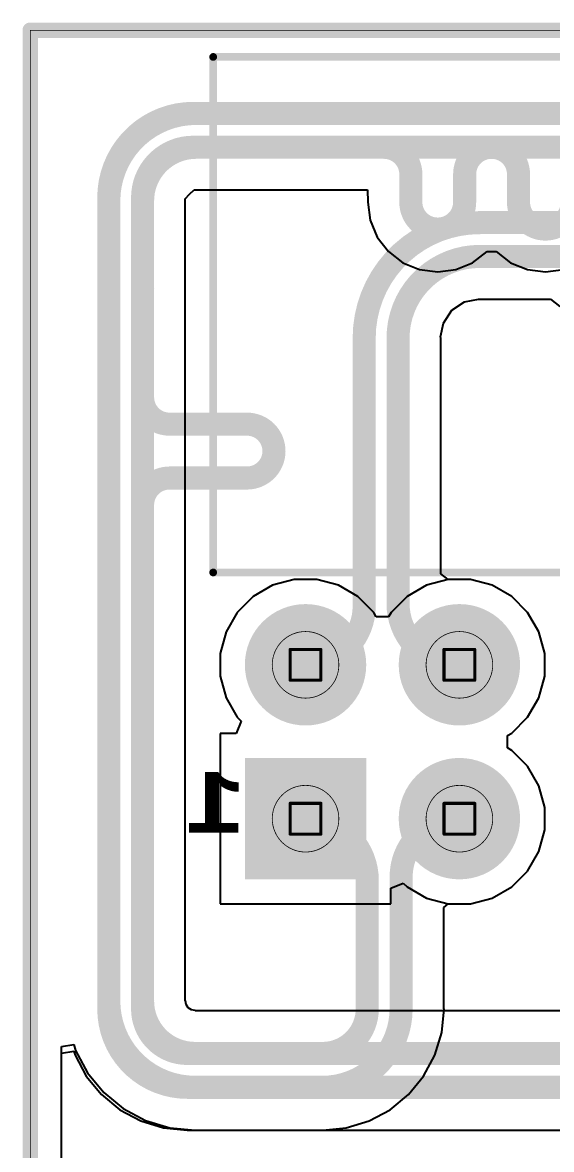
# Model space of a CAD drawing. Header units: inches. Extents: x 0 to 289, y 0 to 168.
# Drawn here: x -0.13 to 8.61, y 81.52 to 100.13 of the extents above; entities that cross this region are included whole.
import ezdxf

# ---------------------------------------------------------------- set-up
doc = ezdxf.new("R2010")
doc.units = ezdxf.units.IN
for name, color, linetype in [('Board Outline', 216, 'Continuous'), ('Bottom Layer', 5, 'Continuous'), ('Bottom Overlay', 54, 'Continuous'), ('Bottom Solder', 6, 'Continuous'), ('Dimension', 6, 'Continuous'), ('Drill Drawing', 1, 'Continuous'), ('Multi-Layer', 9, 'Continuous'), ('Pad Holes', 156, 'Continuous'), ('Top Layer', 1, 'Continuous'), ('Top Solder', 216, 'Continuous')]:
    doc.layers.add(name, color=color, linetype=linetype)
doc.styles.add('Courier New_Bold', font='', dxfattribs={"height": 0.2})
doc.styles.get('Courier New_Bold').set_extended_font_data('Courier New', bold=True)

# ---------------------------------------------------------------- blocks, each defined once
blk = doc.blocks.new('SSW_110_02_G_D_RA_N_B_38')
at = {"layer": 'Bottom Layer'}
h = blk.add_hatch(color=5, dxfattribs=at)
edge = h.paths.add_edge_path()
edge.add_arc((8.89, 1.27), 0.9, 0, 360)
blk.add_hatch(color=5, dxfattribs=at).paths.add_polyline_path([(10.53, 2.17), (12.33, 2.17), (12.33, 0.37), (10.53, 0.37)])
h = blk.add_hatch(color=5, dxfattribs=at)
edge = h.paths.add_edge_path()
edge.add_arc((8.89, -1.27), 0.9, 0, 360)
h = blk.add_hatch(color=5, dxfattribs=at)
edge = h.paths.add_edge_path()
edge.add_arc((11.43, -1.27), 0.9, 0, 360)
at = {"layer": 'Bottom Solder'}
h = blk.add_hatch(color=6, dxfattribs=at)
edge = h.paths.add_edge_path()
edge.add_arc((8.89, 1.27), 1.002, 0, 360)
blk.add_hatch(color=6, dxfattribs=at).paths.add_polyline_path([(10.428, 2.272), (12.432, 2.272), (12.432, 0.268), (10.428, 0.268)])
h = blk.add_hatch(color=6, dxfattribs=at)
edge = h.paths.add_edge_path()
edge.add_arc((8.89, -1.27), 1.002, 0, 360)
h = blk.add_hatch(color=6, dxfattribs=at)
edge = h.paths.add_edge_path()
edge.add_arc((11.43, -1.27), 1.002, 0, 360)
at = {"layer": 'Multi-Layer'}
h = blk.add_hatch(color=9, dxfattribs=at)
edge = h.paths.add_edge_path()
edge.add_arc((8.89, 1.27), 0.9, 0, 360)
blk.add_hatch(color=9, dxfattribs=at).paths.add_polyline_path([(10.53, 2.17), (12.33, 2.17), (12.33, 0.37), (10.53, 0.37)])
h = blk.add_hatch(color=9, dxfattribs=at)
edge = h.paths.add_edge_path()
edge.add_arc((8.89, -1.27), 0.9, 0, 360)
h = blk.add_hatch(color=9, dxfattribs=at)
edge = h.paths.add_edge_path()
edge.add_arc((11.43, -1.27), 0.9, 0, 360)
at = {"layer": 'Pad Holes'}
h = blk.add_hatch(color=7, dxfattribs=at)
edge = h.paths.add_edge_path()
edge.add_arc((8.89, 1.27), 0.52, 0, 360)
h = blk.add_hatch(color=7, dxfattribs=at)
edge = h.paths.add_edge_path()
edge.add_arc((11.43, 1.27), 0.52, 0, 360)
h = blk.add_hatch(color=7, dxfattribs=at)
edge = h.paths.add_edge_path()
edge.add_arc((8.89, -1.27), 0.52, 0, 360)
h = blk.add_hatch(color=7, dxfattribs=at)
edge = h.paths.add_edge_path()
edge.add_arc((11.43, -1.27), 0.52, 0, 360)
at = {"layer": 'Top Layer'}
h = blk.add_hatch(color=1, dxfattribs=at)
edge = h.paths.add_edge_path()
edge.add_arc((8.89, 1.27), 0.9, 0, 360)
blk.add_hatch(color=1, dxfattribs=at).paths.add_polyline_path([(10.53, 2.17), (12.33, 2.17), (12.33, 0.37), (10.53, 0.37)])
h = blk.add_hatch(color=1, dxfattribs=at)
edge = h.paths.add_edge_path()
edge.add_arc((8.89, -1.27), 0.9, 0, 360)
h = blk.add_hatch(color=1, dxfattribs=at)
edge = h.paths.add_edge_path()
edge.add_arc((11.43, -1.27), 0.9, 0, 360)
at = {"layer": 'Top Solder'}
h = blk.add_hatch(color=216, dxfattribs=at)
edge = h.paths.add_edge_path()
edge.add_arc((8.89, 1.27), 1.002, 0, 360)
blk.add_hatch(color=216, dxfattribs=at).paths.add_polyline_path([(10.428, 2.272), (12.432, 2.272), (12.432, 0.268), (10.428, 0.268)])
h = blk.add_hatch(color=216, dxfattribs=at)
edge = h.paths.add_edge_path()
edge.add_arc((8.89, -1.27), 1.002, 0, 360)
h = blk.add_hatch(color=216, dxfattribs=at)
edge = h.paths.add_edge_path()
edge.add_arc((11.43, -1.27), 1.002, 0, 360)
at = {"layer": 'Bottom Overlay'}
for points in [[(12.955, -2.794, 0.127, 0.127, 0), (-12.955, -2.794, 0.127, 0.127, 0)], [(12.955, -2.794, 0.127, 0.127, 0), (12.955, -11.304, 0.127, 0.127, 0)], [(12.955, -11.304, 0.127, 0.127, 0), (-12.955, -11.304, 0.127, 0.127, 0)]]:
    blk.add_lwpolyline(points, format="xyseb", dxfattribs=at)
for points in [[(12.923, -2.794, 0.0635, 0.0635, 1), (12.987, -2.794, 0.0635, 0.0635, 1)], [(12.923, -2.794, 0.0635, 0.0635, 1), (12.987, -2.794, 0.0635, 0.0635, 1)], [(12.923, -11.304, 0.0635, 0.0635, 1), (12.987, -11.304, 0.0635, 0.0635, 1)], [(12.923, -11.304, 0.0635, 0.0635, 1), (12.987, -11.304, 0.0635, 0.0635, 1)]]:
    blk.add_lwpolyline(points, format="xyseb", close=True, dxfattribs=at)
at = {"layer": 'Bottom Overlay', "style": 'Courier New_Bold', "text_generation_flag": 2}
blk.add_text('1', height=1, rotation=180, dxfattribs=at).set_placement((12.421, 1.499))

msp = doc.modelspace()

# ---------------------------------------------------------------- linework, layer by layer
at = {"layer": 'Board Outline'}
for points in [[(0, 100, 0.254, 0.254, 0), (145.27, 100, 0.254, 0.254, 0)], [(0, 0, 0.254, 0.254, 0), (0, 100, 0.254, 0.254, 0)]]:
    msp.add_lwpolyline(points, format="xyseb", dxfattribs=at)
msp.add_lwpolyline([(-0.064, 100, 0.127, 0.127, 1), (0.064, 100, 0.127, 0.127, 1)], format="xyseb", close=True, dxfattribs=at)
msp.add_lwpolyline([(-0.064, 100, 0.127, 0.127, 1), (0.064, 100, 0.127, 0.127, 1)], format="xyseb", close=True, dxfattribs=at)
at = {"layer": 'Bottom Layer'}
for p, q in [((6.962, 95.377), (7.172, 95.518)), ((7.172, 95.518), (7.403, 95.563)), ((7.403, 95.563), (7.421, 95.561)), ((7.421, 95.561), (8.589, 95.561)), ((8.589, 95.561), (8.743, 95.442)), ((6.821, 95.166), (6.962, 95.377)), ((6.775, 94.936), (6.821, 95.166)), ((6.778, 94.918), (6.775, 94.936)), ((6.778, 91.027), (6.778, 94.918)), ((6.9, 90.932), (6.778, 91.027)), ((7.271, 90.932), (6.9, 90.932)), ((7.629, 90.837), (7.271, 90.932)), ((7.95, 90.651), (7.629, 90.837)), ((8.212, 90.389), (7.95, 90.651)), ((8.398, 90.068), (8.212, 90.389)), ((8.494, 89.71), (8.398, 90.068)), ((8.494, 89.339), (8.494, 89.71)), ((8.398, 88.981), (8.494, 89.339)), ((8.212, 88.66), (8.398, 88.981)), ((7.95, 88.398), (8.212, 88.66)), ((7.878, 88.356), (7.95, 88.398)), ((7.878, 88.153), (7.878, 88.356)), ((7.95, 88.111), (7.878, 88.153)), ((8.212, 87.849), (7.95, 88.111)), ((8.398, 87.528), (8.212, 87.849)), ((8.494, 87.17), (8.398, 87.528)), ((8.494, 86.799), (8.494, 87.17)), ((8.398, 86.441), (8.494, 86.799)), ((8.212, 86.12), (8.398, 86.441)), ((7.95, 85.858), (8.212, 86.12)), ((7.629, 85.672), (7.95, 85.858)), ((6.829, 85.521), (6.9, 85.577)), ((6.9, 85.577), (7.271, 85.577)), ((7.271, 85.577), (7.629, 85.672)), ((6.829, 83.845), (6.829, 85.521)), ((6.794, 83.455), (6.832, 83.845)), ((6.832, 83.845), (6.829, 83.845)), ((6.68, 83.079), (6.794, 83.455)), ((0.518, 83.114), (0.721, 83.144)), ((0.518, 0.518), (0.518, 83.114)), ((0.721, 83.144), (0.741, 83.079)), ((0.741, 83.079), (0.926, 82.732)), ((6.494, 82.732), (6.68, 83.079)), ((0.926, 82.732), (1.175, 82.429)), ((6.245, 82.429), (6.494, 82.732)), ((1.175, 82.429), (1.479, 82.18)), ((5.942, 82.18), (6.245, 82.429)), ((1.479, 82.18), (1.825, 81.994)), ((5.595, 81.994), (5.942, 82.18)), ((1.825, 81.994), (2.201, 81.88)), ((2.201, 81.88), (2.592, 81.842)), ((4.829, 81.842), (5.219, 81.88)), ((5.219, 81.88), (5.595, 81.994)), ((2.592, 81.842), (2.592, 81.845)), ((2.592, 81.845), (4.829, 81.845)), ((4.829, 81.845), (4.829, 81.842))]:
    msp.add_line(p, q, dxfattribs=at)
for points in [[(1.297, 97.183, 0.381, 0.381, -0.414214), (2.74, 98.627, 0.381, 0.381, 0)], [(2.74, 98.627, 0.381, 0.381, 0), (82.394, 98.627, 0.381, 0.381, 0)], [(1.855, 97.183, 0.381, 0.381, -0.414214), (2.74, 98.068, 0.381, 0.381, 0)], [(2.74, 98.068, 0.381, 0.381, 0), (82.394, 98.068, 0.381, 0.381, 0)], [(1.297, 83.845, 0.381, 0.381, 0), (1.297, 97.183, 0.381, 0.381, 0)], [(1.855, 95.737, 0.381, 0.381, 0), (1.855, 97.183, 0.381, 0.381, 0)], [(5.514, 94.918, 0.381, 0.381, -0.414214), (7.421, 96.824, 0.381, 0.381, 0)], [(7.421, 96.824, 0.381, 0.381, 0), (77.884, 96.824, 0.381, 0.381, 0)], [(6.073, 94.918, 0.381, 0.381, -0.414214), (7.421, 96.266, 0.381, 0.381, 0)], [(7.421, 96.266, 0.381, 0.381, 0), (7.927, 96.266, 0.381, 0.381, 0)], [(7.927, 96.266, 0.381, 0.381, 0), (9.006, 96.266, 0.381, 0.381, 0)], [(1.855, 93.942, 0.381, 0.381, 0), (1.855, 95.737, 0.381, 0.381, 0)], [(5.514, 90.493, 0.381, 0.381, 0), (5.514, 94.918, 0.381, 0.381, 0)], [(6.073, 90.537, 0.381, 0.381, 0), (6.073, 94.918, 0.381, 0.381, 0)], [(2.3, 93.497, 0.381, 0.381, -0.414214), (1.855, 93.942, 0.381, 0.381, 0)], [(2.3, 93.497, 0.381, 0.381, 0), (3.58, 93.497, 0.381, 0.381, 0)], [(3.58, 93.497, 0.381, 0.381, -1), (3.58, 92.608, 0.381, 0.381, 0)], [(1.855, 92.164, 0.381, 0.381, -0.414214), (2.3, 92.608, 0.381, 0.381, 0)], [(2.3, 92.608, 0.381, 0.381, 0), (3.58, 92.608, 0.381, 0.381, 0)], [(1.855, 91.084, 0.381, 0.381, 0), (1.855, 92.164, 0.381, 0.381, 0)], [(1.855, 83.845, 0.381, 0.381, 0), (1.855, 91.084, 0.381, 0.381, 0)], [(5.514, 90.493, 0.381, 0.381, -0.414214), (4.546, 89.524, 0.381, 0.381, 0)], [(7.086, 89.524, 0.381, 0.381, -0.414214), (6.073, 90.537, 0.381, 0.381, 0)], [(4.546, 86.984, 0.381, 0.381, -0.414214), (5.565, 85.965, 0.381, 0.381, 0)], [(6.124, 86.023, 0.381, 0.381, -0.414214), (7.086, 86.984, 0.381, 0.381, 0)], [(5.565, 83.845, 0.381, 0.381, 0), (5.565, 85.965, 0.381, 0.381, 0)], [(6.124, 83.845, 0.381, 0.381, 0), (6.124, 86.023, 0.381, 0.381, 0)], [(2.592, 82.55, 0.381, 0.381, -0.414214), (1.297, 83.845, 0.381, 0.381, 0)], [(2.592, 83.109, 0.381, 0.381, -0.414214), (1.855, 83.845, 0.381, 0.381, 0)], [(5.565, 83.845, 0.381, 0.381, -0.414214), (4.829, 83.109, 0.381, 0.381, 0)], [(6.124, 83.845, 0.381, 0.381, -0.414214), (4.829, 82.55, 0.381, 0.381, 0)], [(2.592, 83.109, 0.381, 0.381, 0), (4.829, 83.109, 0.381, 0.381, 0)], [(2.592, 82.55, 0.381, 0.381, 0), (4.829, 82.55, 0.381, 0.381, 0)]]:
    msp.add_lwpolyline(points, format="xyseb", dxfattribs=at)
for points in [[(2.645, 98.627, 0.191, 0.191, 1), (2.835, 98.627, 0.191, 0.191, 1)], [(2.645, 98.627, 0.191, 0.191, 1), (2.835, 98.627, 0.191, 0.191, 1)], [(2.645, 98.068, 0.191, 0.191, 1), (2.835, 98.068, 0.191, 0.191, 1)], [(2.645, 98.068, 0.191, 0.191, 1), (2.835, 98.068, 0.191, 0.191, 1)], [(1.201, 97.183, 0.191, 0.191, 1), (1.392, 97.183, 0.191, 0.191, 1)], [(1.201, 97.183, 0.191, 0.191, 1), (1.392, 97.183, 0.191, 0.191, 1)], [(1.76, 97.183, 0.191, 0.191, 1), (1.951, 97.183, 0.191, 0.191, 1)], [(1.76, 97.183, 0.191, 0.191, 1), (1.951, 97.183, 0.191, 0.191, 1)], [(7.325, 96.824, 0.191, 0.191, 1), (7.516, 96.824, 0.191, 0.191, 1)], [(7.325, 96.824, 0.191, 0.191, 1), (7.516, 96.824, 0.191, 0.191, 1)], [(7.325, 96.266, 0.191, 0.191, 1), (7.516, 96.266, 0.191, 0.191, 1)], [(7.325, 96.266, 0.191, 0.191, 1), (7.516, 96.266, 0.191, 0.191, 1)], [(7.832, 96.266, 0.191, 0.191, 1), (8.022, 96.266, 0.191, 0.191, 1)], [(7.832, 96.266, 0.191, 0.191, 1), (8.022, 96.266, 0.191, 0.191, 1)], [(1.76, 95.737, 0.191, 0.191, 1), (1.951, 95.737, 0.191, 0.191, 1)], [(1.76, 95.737, 0.191, 0.191, 1), (1.951, 95.737, 0.191, 0.191, 1)], [(5.419, 94.918, 0.191, 0.191, 1), (5.61, 94.918, 0.191, 0.191, 1)], [(5.419, 94.918, 0.191, 0.191, 1), (5.61, 94.918, 0.191, 0.191, 1)], [(5.978, 94.918, 0.191, 0.191, 1), (6.168, 94.918, 0.191, 0.191, 1)], [(5.978, 94.918, 0.191, 0.191, 1), (6.168, 94.918, 0.191, 0.191, 1)], [(1.76, 93.942, 0.191, 0.191, 1), (1.951, 93.942, 0.191, 0.191, 1)], [(1.76, 93.942, 0.191, 0.191, 1), (1.951, 93.942, 0.191, 0.191, 1)], [(2.205, 93.497, 0.191, 0.191, 1), (2.395, 93.497, 0.191, 0.191, 1)], [(2.205, 93.497, 0.191, 0.191, 1), (2.395, 93.497, 0.191, 0.191, 1)], [(3.485, 93.497, 0.191, 0.191, 1), (3.675, 93.497, 0.191, 0.191, 1)], [(3.485, 93.497, 0.191, 0.191, 1), (3.675, 93.497, 0.191, 0.191, 1)], [(2.205, 92.608, 0.191, 0.191, 1), (2.395, 92.608, 0.191, 0.191, 1)], [(2.205, 92.608, 0.191, 0.191, 1), (2.395, 92.608, 0.191, 0.191, 1)], [(3.485, 92.608, 0.191, 0.191, 1), (3.675, 92.608, 0.191, 0.191, 1)], [(3.485, 92.608, 0.191, 0.191, 1), (3.675, 92.608, 0.191, 0.191, 1)], [(1.76, 92.164, 0.191, 0.191, 1), (1.951, 92.164, 0.191, 0.191, 1)], [(1.76, 92.164, 0.191, 0.191, 1), (1.951, 92.164, 0.191, 0.191, 1)], [(1.76, 91.084, 0.191, 0.191, 1), (1.951, 91.084, 0.191, 0.191, 1)], [(1.76, 91.084, 0.191, 0.191, 1), (1.951, 91.084, 0.191, 0.191, 1)], [(5.419, 90.493, 0.191, 0.191, 1), (5.61, 90.493, 0.191, 0.191, 1)], [(5.419, 90.493, 0.191, 0.191, 1), (5.61, 90.493, 0.191, 0.191, 1)], [(5.978, 90.537, 0.191, 0.191, 1), (6.168, 90.537, 0.191, 0.191, 1)], [(5.978, 90.537, 0.191, 0.191, 1), (6.168, 90.537, 0.191, 0.191, 1)], [(4.45, 89.524, 0.191, 0.191, 1), (4.641, 89.524, 0.191, 0.191, 1)], [(6.99, 89.524, 0.191, 0.191, 1), (7.181, 89.524, 0.191, 0.191, 1)], [(4.45, 86.984, 0.191, 0.191, 1), (4.641, 86.984, 0.191, 0.191, 1)], [(6.99, 86.984, 0.191, 0.191, 1), (7.181, 86.984, 0.191, 0.191, 1)], [(5.47, 85.965, 0.191, 0.191, 1), (5.66, 85.965, 0.191, 0.191, 1)], [(5.47, 85.965, 0.191, 0.191, 1), (5.66, 85.965, 0.191, 0.191, 1)], [(6.029, 86.023, 0.191, 0.191, 1), (6.219, 86.023, 0.191, 0.191, 1)], [(6.029, 86.023, 0.191, 0.191, 1), (6.219, 86.023, 0.191, 0.191, 1)], [(1.201, 83.845, 0.191, 0.191, 1), (1.392, 83.845, 0.191, 0.191, 1)], [(1.201, 83.845, 0.191, 0.191, 1), (1.392, 83.845, 0.191, 0.191, 1)], [(1.76, 83.845, 0.191, 0.191, 1), (1.951, 83.845, 0.191, 0.191, 1)], [(1.76, 83.845, 0.191, 0.191, 1), (1.951, 83.845, 0.191, 0.191, 1)], [(5.47, 83.845, 0.191, 0.191, 1), (5.66, 83.845, 0.191, 0.191, 1)], [(5.47, 83.845, 0.191, 0.191, 1), (5.66, 83.845, 0.191, 0.191, 1)], [(6.029, 83.845, 0.191, 0.191, 1), (6.219, 83.845, 0.191, 0.191, 1)], [(6.029, 83.845, 0.191, 0.191, 1), (6.219, 83.845, 0.191, 0.191, 1)], [(2.497, 83.109, 0.191, 0.191, 1), (2.687, 83.109, 0.191, 0.191, 1)], [(2.497, 83.109, 0.191, 0.191, 1), (2.687, 83.109, 0.191, 0.191, 1)], [(4.733, 83.109, 0.191, 0.191, 1), (4.924, 83.109, 0.191, 0.191, 1)], [(4.733, 83.109, 0.191, 0.191, 1), (4.924, 83.109, 0.191, 0.191, 1)], [(2.497, 82.55, 0.191, 0.191, 1), (2.687, 82.55, 0.191, 0.191, 1)], [(2.497, 82.55, 0.191, 0.191, 1), (2.687, 82.55, 0.191, 0.191, 1)], [(4.733, 82.55, 0.191, 0.191, 1), (4.924, 82.55, 0.191, 0.191, 1)], [(4.733, 82.55, 0.191, 0.191, 1), (4.924, 82.55, 0.191, 0.191, 1)]]:
    msp.add_lwpolyline(points, format="xyseb", close=True, dxfattribs=at)
at = {"layer": 'Dimension'}
for points in [[(0, 100, 0.0127, 0.0127, 0), (145.27, 100, 0.0127, 0.0127, 0)], [(0, 0, 0.0127, 0.0127, 0), (0, 100, 0.0127, 0.0127, 0)]]:
    msp.add_lwpolyline(points, format="xyseb", dxfattribs=at)
for points in [[(-0.003, 100, 0.00635, 0.00635, 1), (0.003, 100, 0.00635, 0.00635, 1)], [(-0.003, 100, 0.00635, 0.00635, 1), (0.003, 100, 0.00635, 0.00635, 1)], [(5.096, 89.524, 0.0127, 0.0127, 1), (3.996, 89.524, 0.0127, 0.0127, 1)], [(7.636, 89.524, 0.0127, 0.0127, 1), (6.536, 89.524, 0.0127, 0.0127, 1)], [(3.992, 89.524, 0.00635, 0.00635, 1), (3.999, 89.524, 0.00635, 0.00635, 1)], [(5.092, 89.524, 0.00635, 0.00635, 1), (5.099, 89.524, 0.00635, 0.00635, 1)], [(6.532, 89.524, 0.00635, 0.00635, 1), (6.539, 89.524, 0.00635, 0.00635, 1)], [(7.632, 89.524, 0.00635, 0.00635, 1), (7.639, 89.524, 0.00635, 0.00635, 1)], [(5.096, 86.984, 0.0127, 0.0127, 1), (3.996, 86.984, 0.0127, 0.0127, 1)], [(7.636, 86.984, 0.0127, 0.0127, 1), (6.536, 86.984, 0.0127, 0.0127, 1)], [(3.992, 86.984, 0.00635, 0.00635, 1), (3.999, 86.984, 0.00635, 0.00635, 1)], [(5.092, 86.984, 0.00635, 0.00635, 1), (5.099, 86.984, 0.00635, 0.00635, 1)], [(6.532, 86.984, 0.00635, 0.00635, 1), (6.539, 86.984, 0.00635, 0.00635, 1)], [(7.632, 86.984, 0.00635, 0.00635, 1), (7.639, 86.984, 0.00635, 0.00635, 1)]]:
    msp.add_lwpolyline(points, format="xyseb", close=True, dxfattribs=at)
at = {"layer": 'Drill Drawing'}
for points in [[(4.292, 89.778, 0.0508, 0.0508, 0), (4.8, 89.778, 0.0508, 0.0508, 0)], [(4.292, 89.27, 0.0508, 0.0508, 0), (4.292, 89.778, 0.0508, 0.0508, 0)], [(4.8, 89.27, 0.0508, 0.0508, 0), (4.8, 89.778, 0.0508, 0.0508, 0)], [(6.832, 89.778, 0.0508, 0.0508, 0), (7.34, 89.778, 0.0508, 0.0508, 0)], [(6.832, 89.27, 0.0508, 0.0508, 0), (6.832, 89.778, 0.0508, 0.0508, 0)], [(7.34, 89.27, 0.0508, 0.0508, 0), (7.34, 89.778, 0.0508, 0.0508, 0)], [(4.292, 89.27, 0.0508, 0.0508, 0), (4.8, 89.27, 0.0508, 0.0508, 0)], [(6.832, 89.27, 0.0508, 0.0508, 0), (7.34, 89.27, 0.0508, 0.0508, 0)], [(4.292, 87.238, 0.0508, 0.0508, 0), (4.8, 87.238, 0.0508, 0.0508, 0)], [(4.292, 86.73, 0.0508, 0.0508, 0), (4.292, 87.238, 0.0508, 0.0508, 0)], [(4.8, 86.73, 0.0508, 0.0508, 0), (4.8, 87.238, 0.0508, 0.0508, 0)], [(6.832, 87.238, 0.0508, 0.0508, 0), (7.34, 87.238, 0.0508, 0.0508, 0)], [(6.832, 86.73, 0.0508, 0.0508, 0), (6.832, 87.238, 0.0508, 0.0508, 0)], [(7.34, 86.73, 0.0508, 0.0508, 0), (7.34, 87.238, 0.0508, 0.0508, 0)], [(4.292, 86.73, 0.0508, 0.0508, 0), (4.8, 86.73, 0.0508, 0.0508, 0)], [(6.832, 86.73, 0.0508, 0.0508, 0), (7.34, 86.73, 0.0508, 0.0508, 0)]]:
    msp.add_lwpolyline(points, format="xyseb", dxfattribs=at)
for points in [[(4.279, 89.778, 0.0254, 0.0254, 1), (4.304, 89.778, 0.0254, 0.0254, 1)], [(4.279, 89.778, 0.0254, 0.0254, 1), (4.304, 89.778, 0.0254, 0.0254, 1)], [(4.787, 89.778, 0.0254, 0.0254, 1), (4.812, 89.778, 0.0254, 0.0254, 1)], [(4.787, 89.778, 0.0254, 0.0254, 1), (4.812, 89.778, 0.0254, 0.0254, 1)], [(6.819, 89.778, 0.0254, 0.0254, 1), (6.844, 89.778, 0.0254, 0.0254, 1)], [(6.819, 89.778, 0.0254, 0.0254, 1), (6.844, 89.778, 0.0254, 0.0254, 1)], [(7.327, 89.778, 0.0254, 0.0254, 1), (7.352, 89.778, 0.0254, 0.0254, 1)], [(7.327, 89.778, 0.0254, 0.0254, 1), (7.352, 89.778, 0.0254, 0.0254, 1)], [(4.279, 89.27, 0.0254, 0.0254, 1), (4.304, 89.27, 0.0254, 0.0254, 1)], [(4.279, 89.27, 0.0254, 0.0254, 1), (4.304, 89.27, 0.0254, 0.0254, 1)], [(4.787, 89.27, 0.0254, 0.0254, 1), (4.812, 89.27, 0.0254, 0.0254, 1)], [(4.787, 89.27, 0.0254, 0.0254, 1), (4.812, 89.27, 0.0254, 0.0254, 1)], [(6.819, 89.27, 0.0254, 0.0254, 1), (6.844, 89.27, 0.0254, 0.0254, 1)], [(6.819, 89.27, 0.0254, 0.0254, 1), (6.844, 89.27, 0.0254, 0.0254, 1)], [(7.327, 89.27, 0.0254, 0.0254, 1), (7.352, 89.27, 0.0254, 0.0254, 1)], [(7.327, 89.27, 0.0254, 0.0254, 1), (7.352, 89.27, 0.0254, 0.0254, 1)], [(4.279, 87.238, 0.0254, 0.0254, 1), (4.304, 87.238, 0.0254, 0.0254, 1)], [(4.279, 87.238, 0.0254, 0.0254, 1), (4.304, 87.238, 0.0254, 0.0254, 1)], [(4.787, 87.238, 0.0254, 0.0254, 1), (4.812, 87.238, 0.0254, 0.0254, 1)], [(4.787, 87.238, 0.0254, 0.0254, 1), (4.812, 87.238, 0.0254, 0.0254, 1)], [(6.819, 87.238, 0.0254, 0.0254, 1), (6.844, 87.238, 0.0254, 0.0254, 1)], [(6.819, 87.238, 0.0254, 0.0254, 1), (6.844, 87.238, 0.0254, 0.0254, 1)], [(7.327, 87.238, 0.0254, 0.0254, 1), (7.352, 87.238, 0.0254, 0.0254, 1)], [(7.327, 87.238, 0.0254, 0.0254, 1), (7.352, 87.238, 0.0254, 0.0254, 1)], [(4.279, 86.73, 0.0254, 0.0254, 1), (4.304, 86.73, 0.0254, 0.0254, 1)], [(4.279, 86.73, 0.0254, 0.0254, 1), (4.304, 86.73, 0.0254, 0.0254, 1)], [(4.787, 86.73, 0.0254, 0.0254, 1), (4.812, 86.73, 0.0254, 0.0254, 1)], [(4.787, 86.73, 0.0254, 0.0254, 1), (4.812, 86.73, 0.0254, 0.0254, 1)], [(6.819, 86.73, 0.0254, 0.0254, 1), (6.844, 86.73, 0.0254, 0.0254, 1)], [(6.819, 86.73, 0.0254, 0.0254, 1), (6.844, 86.73, 0.0254, 0.0254, 1)], [(7.327, 86.73, 0.0254, 0.0254, 1), (7.352, 86.73, 0.0254, 0.0254, 1)], [(7.327, 86.73, 0.0254, 0.0254, 1), (7.352, 86.73, 0.0254, 0.0254, 1)]]:
    msp.add_lwpolyline(points, format="xyseb", close=True, dxfattribs=at)
at = {"layer": 'Top Layer'}
for p, q in [((2.56, 97.218), (2.628, 97.295)), ((2.628, 97.295), (2.706, 97.363)), ((2.706, 97.363), (5.571, 97.363)), ((5.571, 97.363), (5.575, 97.162)), ((2.56, 83.976), (2.56, 97.218)), ((5.575, 97.162), (5.575, 97.162)), ((5.575, 97.162), (5.615, 96.864)), ((5.615, 96.864), (5.73, 96.585)), ((5.73, 96.585), (5.913, 96.347)), ((5.913, 96.347), (6.152, 96.163)), ((7.305, 96.163), (7.544, 96.347)), ((7.544, 96.347), (7.691, 96.347)), ((7.691, 96.347), (7.93, 96.163)), ((6.152, 96.163), (6.43, 96.048)), ((6.43, 96.048), (6.728, 96.009)), ((6.728, 96.009), (7.027, 96.048)), ((7.027, 96.048), (7.305, 96.163)), ((7.93, 96.163), (8.208, 96.048)), ((8.208, 96.048), (8.506, 96.009)), ((8.506, 96.009), (8.805, 96.048)), ((4.002, 90.837), (3.681, 90.651)), ((4.36, 90.932), (4.002, 90.837)), ((4.731, 90.932), (4.36, 90.932)), ((5.089, 90.837), (4.731, 90.932)), ((5.41, 90.651), (5.089, 90.837)), ((6.542, 90.837), (6.221, 90.651)), ((6.9, 90.932), (6.542, 90.837)), ((7.271, 90.932), (6.9, 90.932)), ((7.629, 90.837), (7.271, 90.932)), ((7.95, 90.651), (7.629, 90.837)), ((3.681, 90.651), (3.419, 90.389)), ((5.672, 90.389), (5.41, 90.651)), ((6.221, 90.651), (5.959, 90.389)), ((8.212, 90.389), (7.95, 90.651)), ((3.419, 90.389), (3.234, 90.068)), ((5.714, 90.317), (5.672, 90.389)), ((5.917, 90.317), (5.714, 90.317)), ((5.959, 90.389), (5.917, 90.317)), ((8.398, 90.068), (8.212, 90.389)), ((3.234, 90.068), (3.138, 89.71)), ((8.494, 89.71), (8.398, 90.068)), ((3.138, 89.71), (3.138, 89.339)), ((8.494, 89.339), (8.494, 89.71)), ((3.138, 89.339), (3.234, 88.981)), ((8.398, 88.981), (8.494, 89.339)), ((3.234, 88.981), (3.419, 88.66)), ((8.212, 88.66), (8.398, 88.981)), ((3.483, 88.596), (3.399, 88.392)), ((3.419, 88.66), (3.483, 88.596)), ((7.95, 88.398), (8.212, 88.66)), ((3.399, 88.392), (3.138, 88.392)), ((3.138, 88.392), (3.138, 85.577)), ((7.878, 88.356), (7.95, 88.398)), ((7.878, 88.153), (7.878, 88.356)), ((7.95, 88.111), (7.878, 88.153)), ((8.212, 87.849), (7.95, 88.111)), ((8.398, 87.528), (8.212, 87.849)), ((8.494, 87.17), (8.398, 87.528)), ((8.494, 86.799), (8.494, 87.17)), ((8.398, 86.441), (8.494, 86.799)), ((8.212, 86.12), (8.398, 86.441)), ((7.95, 85.858), (8.212, 86.12)), ((5.954, 85.838), (6.157, 85.922)), ((5.954, 85.577), (5.954, 85.838)), ((6.157, 85.922), (6.221, 85.858)), ((6.221, 85.858), (6.542, 85.672)), ((7.629, 85.672), (7.95, 85.858)), ((3.138, 85.577), (5.954, 85.577)), ((6.542, 85.672), (6.9, 85.577)), ((6.9, 85.577), (7.271, 85.577)), ((7.271, 85.577), (7.629, 85.672)), ((2.564, 83.976), (2.56, 83.976)), ((2.576, 83.915), (2.564, 83.976)), ((2.61, 83.864), (2.576, 83.915)), ((2.662, 83.829), (2.61, 83.864)), ((2.722, 83.817), (2.662, 83.829)), ((2.722, 83.813), (2.722, 83.817)), ((17.122, 83.813), (2.722, 83.813)), ((0.518, 83.225), (0.721, 83.255)), ((0.518, 0.518), (0.518, 83.225)), ((0.721, 83.255), (0.75, 83.159)), ((0.75, 83.159), (0.948, 82.79)), ((0.948, 82.79), (1.213, 82.466)), ((1.213, 82.466), (1.537, 82.201)), ((1.537, 82.201), (1.906, 82.004)), ((1.906, 82.004), (2.306, 81.882)), ((2.306, 81.882), (2.722, 81.841)), ((2.722, 81.841), (2.722, 81.845)), ((2.722, 81.845), (17.122, 81.845))]:
    msp.add_line(p, q, dxfattribs=at)
for points in [[(1.297, 97.236, 0.381, 0.381, -0.414214), (2.688, 98.627, 0.381, 0.381, 0)], [(2.688, 98.627, 0.381, 0.381, 0), (104.292, 98.627, 0.381, 0.381, 0)], [(1.855, 97.236, 0.381, 0.381, -0.414214), (2.688, 98.068, 0.381, 0.381, 0)], [(2.688, 98.068, 0.381, 0.381, 0), (4.76, 98.068, 0.381, 0.381, 0)], [(4.76, 98.068, 0.381, 0.381, 0), (5.839, 98.068, 0.381, 0.381, 0)], [(5.839, 98.068, 0.381, 0.381, -0.414214), (6.284, 97.623, 0.381, 0.381, 0)], [(7.173, 97.623, 0.381, 0.381, -1), (8.062, 97.623, 0.381, 0.381, 0)], [(6.284, 97.162, 0.381, 0.381, 0), (6.284, 97.623, 0.381, 0.381, 0)], [(7.173, 97.162, 0.381, 0.381, 0), (7.173, 97.623, 0.381, 0.381, 0)], [(8.062, 97.162, 0.381, 0.381, 0), (8.062, 97.623, 0.381, 0.381, 0)], [(1.297, 83.976, 0.381, 0.381, 0), (1.297, 97.236, 0.381, 0.381, 0)], [(1.855, 83.976, 0.381, 0.381, 0), (1.855, 97.236, 0.381, 0.381, 0)], [(7.173, 97.162, 0.381, 0.381, -1), (6.284, 97.162, 0.381, 0.381, 0)], [(8.951, 97.162, 0.381, 0.381, -1), (8.062, 97.162, 0.381, 0.381, 0)], [(2.722, 82.55, 0.381, 0.381, -0.414214), (1.297, 83.976, 0.381, 0.381, 0)], [(2.722, 83.109, 0.381, 0.381, -0.414214), (1.855, 83.976, 0.381, 0.381, 0)], [(2.722, 83.109, 0.381, 0.381, 0), (17.122, 83.109, 0.381, 0.381, 0)], [(2.722, 82.55, 0.381, 0.381, 0), (17.122, 82.55, 0.381, 0.381, 0)]]:
    msp.add_lwpolyline(points, format="xyseb", dxfattribs=at)
for points in [[(2.592, 98.627, 0.191, 0.191, 1), (2.783, 98.627, 0.191, 0.191, 1)], [(2.592, 98.627, 0.191, 0.191, 1), (2.783, 98.627, 0.191, 0.191, 1)], [(2.592, 98.068, 0.191, 0.191, 1), (2.783, 98.068, 0.191, 0.191, 1)], [(2.592, 98.068, 0.191, 0.191, 1), (2.783, 98.068, 0.191, 0.191, 1)], [(4.665, 98.068, 0.191, 0.191, 1), (4.855, 98.068, 0.191, 0.191, 1)], [(4.665, 98.068, 0.191, 0.191, 1), (4.855, 98.068, 0.191, 0.191, 1)], [(5.744, 98.068, 0.191, 0.191, 1), (5.935, 98.068, 0.191, 0.191, 1)], [(5.744, 98.068, 0.191, 0.191, 1), (5.935, 98.068, 0.191, 0.191, 1)], [(6.189, 97.623, 0.191, 0.191, 1), (6.379, 97.623, 0.191, 0.191, 1)], [(6.189, 97.623, 0.191, 0.191, 1), (6.379, 97.623, 0.191, 0.191, 1)], [(7.078, 97.623, 0.191, 0.191, 1), (7.268, 97.623, 0.191, 0.191, 1)], [(7.078, 97.623, 0.191, 0.191, 1), (7.268, 97.623, 0.191, 0.191, 1)], [(7.967, 97.623, 0.191, 0.191, 1), (8.157, 97.623, 0.191, 0.191, 1)], [(7.967, 97.623, 0.191, 0.191, 1), (8.157, 97.623, 0.191, 0.191, 1)], [(1.201, 97.236, 0.191, 0.191, 1), (1.392, 97.236, 0.191, 0.191, 1)], [(1.201, 97.236, 0.191, 0.191, 1), (1.392, 97.236, 0.191, 0.191, 1)], [(1.76, 97.236, 0.191, 0.191, 1), (1.951, 97.236, 0.191, 0.191, 1)], [(1.76, 97.236, 0.191, 0.191, 1), (1.951, 97.236, 0.191, 0.191, 1)], [(6.189, 97.162, 0.191, 0.191, 1), (6.379, 97.162, 0.191, 0.191, 1)], [(6.189, 97.162, 0.191, 0.191, 1), (6.379, 97.162, 0.191, 0.191, 1)], [(7.078, 97.162, 0.191, 0.191, 1), (7.268, 97.162, 0.191, 0.191, 1)], [(7.078, 97.162, 0.191, 0.191, 1), (7.268, 97.162, 0.191, 0.191, 1)], [(7.967, 97.162, 0.191, 0.191, 1), (8.157, 97.162, 0.191, 0.191, 1)], [(7.967, 97.162, 0.191, 0.191, 1), (8.157, 97.162, 0.191, 0.191, 1)], [(1.201, 83.976, 0.191, 0.191, 1), (1.392, 83.976, 0.191, 0.191, 1)], [(1.201, 83.976, 0.191, 0.191, 1), (1.392, 83.976, 0.191, 0.191, 1)], [(1.76, 83.976, 0.191, 0.191, 1), (1.951, 83.976, 0.191, 0.191, 1)], [(1.76, 83.976, 0.191, 0.191, 1), (1.951, 83.976, 0.191, 0.191, 1)], [(2.627, 83.109, 0.191, 0.191, 1), (2.818, 83.109, 0.191, 0.191, 1)], [(2.627, 83.109, 0.191, 0.191, 1), (2.818, 83.109, 0.191, 0.191, 1)], [(2.627, 82.55, 0.191, 0.191, 1), (2.818, 82.55, 0.191, 0.191, 1)], [(2.627, 82.55, 0.191, 0.191, 1), (2.818, 82.55, 0.191, 0.191, 1)]]:
    msp.add_lwpolyline(points, format="xyseb", close=True, dxfattribs=at)

# ---------------------------------------------------------------- block references
at = {"rotation": 180}
msp.add_blockref('SSW_110_02_G_D_RA_N_B_38', (15.976, 88.255), dxfattribs=at)

doc.saveas('drawing.dxf')
